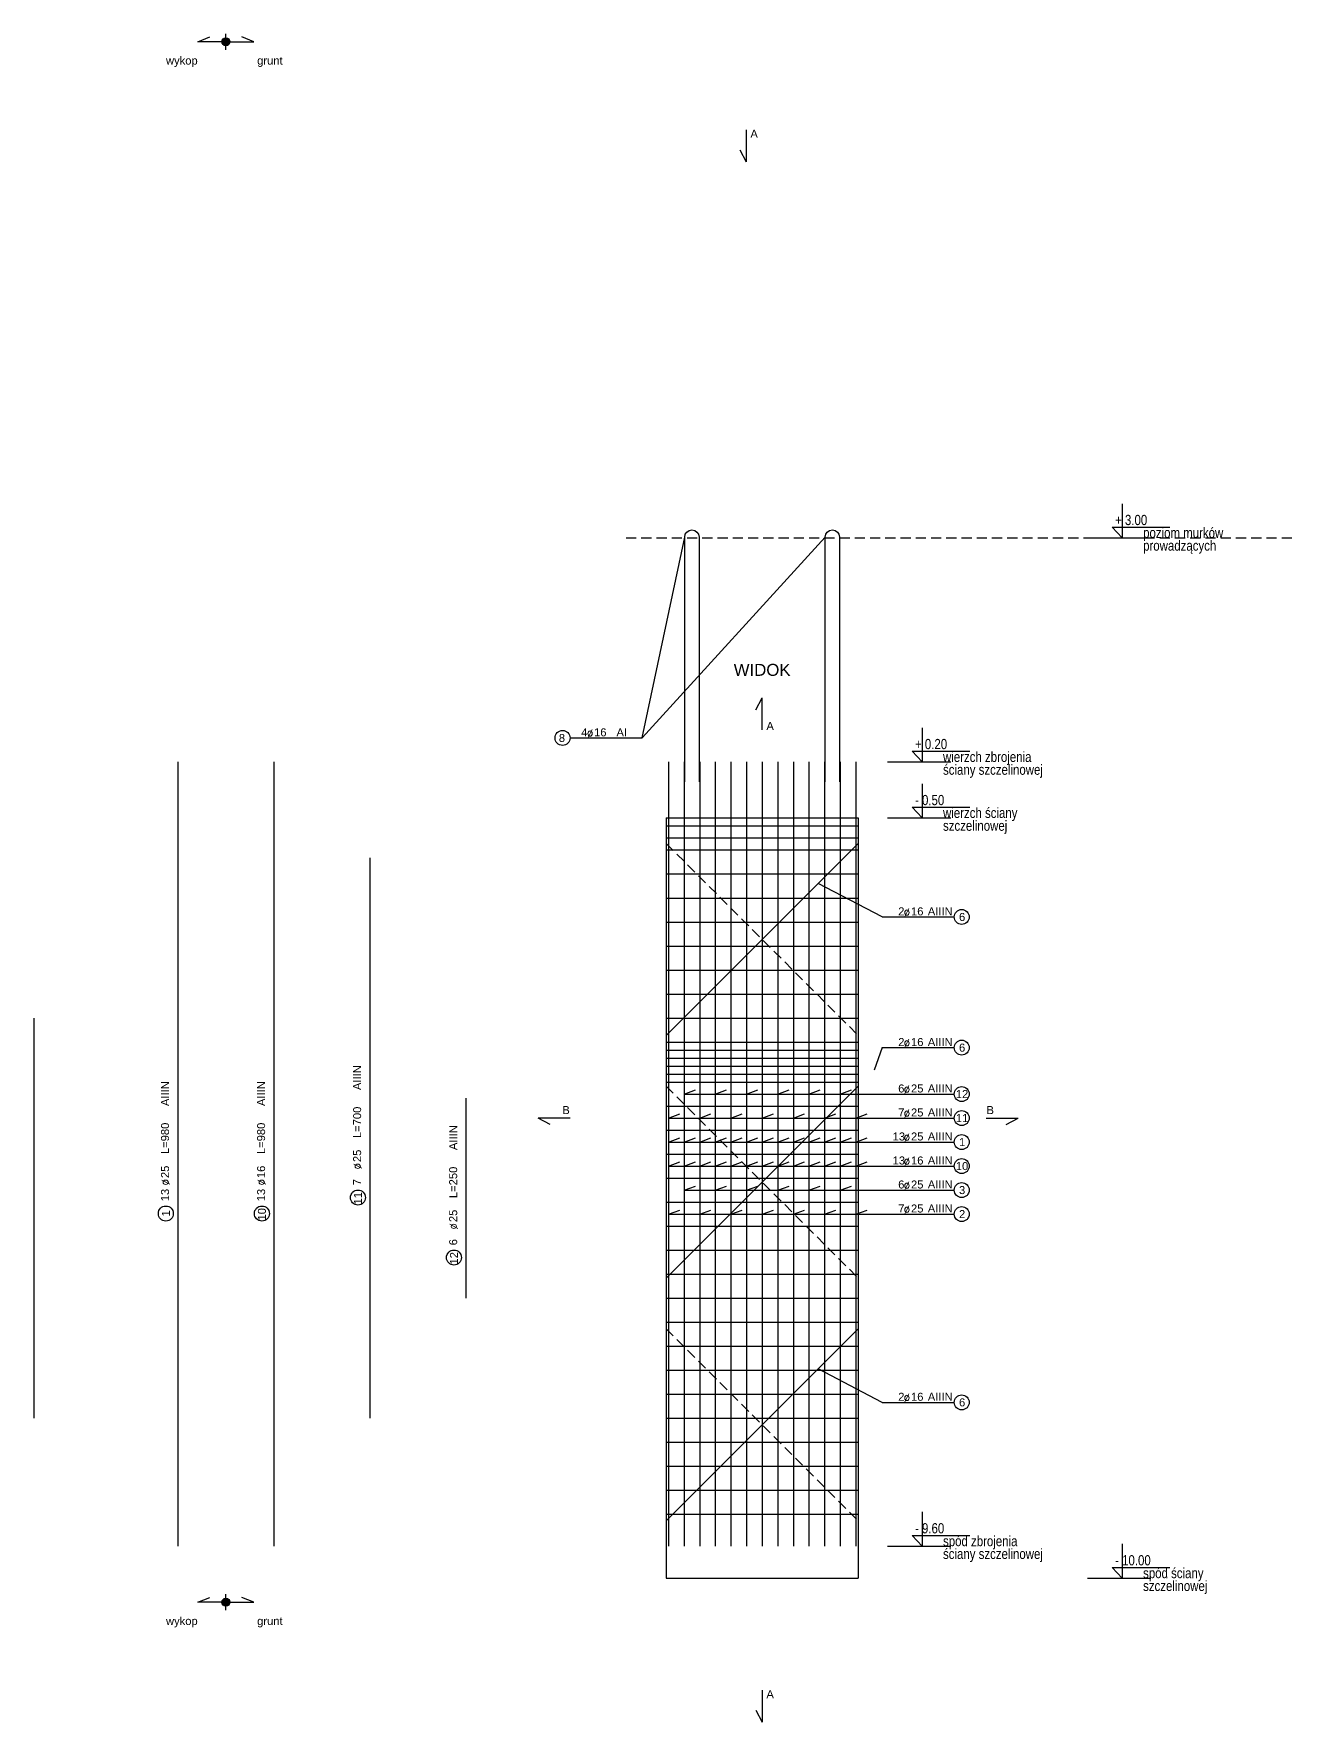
# Model space of a CAD drawing. Extents: x -5033 to 9347, y -16423 to -2430.
# Drawn here: x 2190 to 3759, y -16423 to -14313 of the extents above; entities that cross this region are included whole.
import ezdxf
from ezdxf.enums import TextEntityAlignment as Align

# ---------------------------------------------------------------- set-up
doc = ezdxf.new("R2010")
doc.units = 0
doc.header["$MEASUREMENT"] = 0
doc.linetypes.add('DASHED', pattern=[19.05, 12.7, -6.35])
for name, color, linetype in [('__SOL-KOTY_WYSOKOSCIOWE', 4, 'CONTINUOUS'), ('__SOL-OPISY', 4, 'CONTINUOUS'), ('__SOL-PRZERYWANA', 253, 'DASHED'), ('__SOL-WIDOK', 4, 'CONTINUOUS'), ('__SOL-ZBROJENIE', 3, 'CONTINUOUS')]:
    doc.layers.add(name, color=color, linetype=linetype)
doc.styles.add('ARIAL', font='arial.ttf', dxfattribs={"height": 2.5})
doc.styles.add('SIMPLEX', font='SIMPLEX.SHX', dxfattribs={"width": 0.8})
doc.styles.get("Standard").update_dxf_attribs({"font": 'arial.ttf'})

# ---------------------------------------------------------------- blocks, each defined once
blk = doc.blocks.new('OPIS_PRET_BEZ_LINII')
at = {"layer": '__SOL-OPISY'}
blk.add_circle((25.7, 0), 9.36, dxfattribs=at)
at = {"layer": '__SOL-OPISY', "style": 'SIMPLEX', "width": 0.9}
blk.add_text(' %%c ', height=10, dxfattribs=at).set_placement((64.7, -4.8), align=Align.CENTER)
at = {"layer": '__SOL-OPISY', "style": 'ARIAL', "width": 0.8}
blk.add_attdef('NUMER', text='', height=10, dxfattribs=at).set_placement((25.7, 0), align=Align.MIDDLE)
blk.add_attdef('ILOSC', text='', height=10, dxfattribs=at).set_placement((56.9, -5.1), align=Align.RIGHT)
for tag, p in [('SREDNICA', (71, -5.1)), ('DLUGOSC', (95.1, -5.2)), ('STAL', (144.7, -5.2))]:
    blk.add_attdef(tag, p, '', height=10, dxfattribs=at)
blk = doc.blocks.new('OPIS_PRAWY')
at = {"layer": '__SOL-OPISY'}
blk.add_line((0, 0), (90, 0), dxfattribs=at)
blk.add_circle((99.4, 0), 9.36, dxfattribs=at)
at = {"layer": '__SOL-OPISY', "style": 'SIMPLEX', "width": 0.9}
blk.add_text(' %%c ', height=10, dxfattribs=at).set_placement((20.9, 0.5))
at = {"layer": '__SOL-OPISY', "style": 'ARIAL', "width": 0.8}
blk.add_attdef('ILOSC', text='', height=10, dxfattribs=at).set_placement((27.1, 0.1), align=Align.RIGHT)
for tag, p in [('SREDNICA', (35.4, 0.1)), ('STAL', (58.4, 0.5))]:
    blk.add_attdef(tag, p, '', height=10, dxfattribs=at)
for tag, p in [('NUMER', (99.4, 0)), ('DLUGOSC', (52.8, -6.1))]:
    blk.add_attdef(tag, text='', height=10, dxfattribs=at).set_placement(p, align=Align.MIDDLE)
blk = doc.blocks.new('OPIS_LEWY')
at = {"layer": '__SOL-OPISY'}
blk.add_line((-90, 0), (0, 0), dxfattribs=at)
blk.add_circle((-99.4, 0), 9.36, dxfattribs=at)
at = {"layer": '__SOL-OPISY', "style": 'SIMPLEX', "width": 0.9}
blk.add_text(' %%c ', height=10, dxfattribs=at).set_placement((-75, 0.5))
at = {"layer": '__SOL-OPISY', "style": 'ARIAL', "width": 0.8}
for tag, p in [('NUMER', (-99.4, 0)), ('DLUGOSC', (-58.9, -6.6))]:
    blk.add_attdef(tag, text='', height=10, dxfattribs=at).set_placement(p, align=Align.MIDDLE)
blk.add_attdef('ILOSC', text='', height=10, dxfattribs=at).set_placement((-74, 0.1), align=Align.RIGHT)
for tag, p in [('SREDNICA', (-65.8, 0.1)), ('STAL', (-42.7, 0.3))]:
    blk.add_attdef(tag, p, '', height=10, dxfattribs=at)
blk = doc.blocks.new('KOTA')
at = {"layer": '__SOL-KOTY_WYSOKOSCIOWE'}
for p, q in [((0, 33.4), (0, 0)), ((-34, 0), (28, 0)), ((0, 0), (-9.9, 10.4)), ((-9.9, 10.4), (46.5, 10.4))]:
    blk.add_line(p, q, dxfattribs=at)
at = {"layer": '__SOL-KOTY_WYSOKOSCIOWE', "style": 'ARIAL', "width": 0.8}
blk.add_attdef('RZEDNA', (500.5, 15.9), '', height=10.4, dxfattribs=at)

msp = doc.modelspace()

# ---------------------------------------------------------------- hatches: boundary and pattern name
at = {"layer": '__SOL-OPISY'}
for points in [[(2435, -14323, 1), (2425, -14323, 1)], [(2435, -16273, 1), (2425, -16273, 1)]]:
    msp.add_hatch(color=256, dxfattribs=at).paths.add_polyline_path(points)

# ---------------------------------------------------------------- linework, layer by layer
for p, q in [((2395, -14323), (2410, -14317)), ((2430, -14323), (2395, -14323)), ((2430, -14333), (2430, -14313)), ((2430, -14323), (2465, -14323)), ((2465, -14323), (2450, -14317)), ((3080, -14433), (3080, -14473)), ((3072, -14458), (3080, -14473)), ((2950, -15193), (3003.25, -14942)), ((2950, -15193), (3178.75, -14942)), ((3092, -15158), (3100, -15143)), ((3100, -15183), (3100, -15143)), ((3250, -15416.7), (3170, -15374.7)), ((3250, -15580), (3240, -15608)), ((3002.5, -15638), (3016.6, -15632.9)), ((3041.5, -15638), (3055.6, -15632.9)), ((3080.5, -15638), (3094.6, -15632.9)), ((3119.5, -15638), (3133.6, -15632.9)), ((3158.5, -15638), (3172.6, -15632.9)), ((3197.5, -15638), (3211.6, -15632.9)), ((3002.5, -15638), (3250, -15638)), ((2860, -15668), (2820, -15668)), ((2835, -15676), (2820, -15668)), ((2983, -15668), (2997.1, -15662.9)), ((2983, -15668), (3250, -15668)), ((3022, -15668), (3036.1, -15662.9)), ((3061, -15668), (3075.1, -15662.9)), ((3100, -15668), (3114.1, -15662.9)), ((3139, -15668), (3153.1, -15662.9)), ((3178, -15668), (3192.1, -15662.9)), ((3217, -15668), (3231.1, -15662.9)), ((3380, -15668), (3420, -15668)), ((3405, -15676), (3420, -15668)), ((2983, -15698), (2997.1, -15692.9)), ((2983, -15698), (3250, -15698)), ((3002.5, -15698), (3016.6, -15692.9)), ((3022, -15698), (3036.1, -15692.9)), ((3041.5, -15698), (3055.6, -15692.9)), ((3061, -15698), (3075.1, -15692.9)), ((3080.5, -15698), (3094.6, -15692.9)), ((3100, -15698), (3114.1, -15692.9)), ((3119.5, -15698), (3133.6, -15692.9)), ((3139, -15698), (3153.1, -15692.9)), ((3158.5, -15698), (3172.6, -15692.9)), ((3178, -15698), (3192.1, -15692.9)), ((3197.5, -15698), (3211.6, -15692.9)), ((3217, -15698), (3231.1, -15692.9)), ((2983, -15728), (2997.1, -15722.9)), ((2983, -15728), (3250, -15728)), ((3002.5, -15728), (3016.6, -15722.9)), ((3022, -15728), (3036.1, -15722.9)), ((3041.5, -15728), (3055.6, -15722.9)), ((3061, -15728), (3075.1, -15722.9)), ((3080.5, -15728), (3094.6, -15722.9)), ((3100, -15728), (3114.1, -15722.9)), ((3119.5, -15728), (3133.6, -15722.9)), ((3139, -15728), (3153.1, -15722.9)), ((3158.5, -15728), (3172.6, -15722.9)), ((3178, -15728), (3192.1, -15722.9)), ((3197.5, -15728), (3211.6, -15722.9)), ((3217, -15728), (3231.1, -15722.9)), ((3002.5, -15758), (3016.6, -15752.9)), ((3002.5, -15758), (3250, -15758)), ((3041.5, -15758), (3055.6, -15752.9)), ((3080.5, -15758), (3094.6, -15752.9)), ((3119.5, -15758), (3133.6, -15752.9)), ((3158.5, -15758), (3172.6, -15752.9)), ((3197.5, -15758), (3211.6, -15752.9)), ((2983, -15788), (2997.1, -15782.9)), ((2983, -15788), (3250, -15788)), ((3022, -15788), (3036.1, -15782.9)), ((3061, -15788), (3075.1, -15782.9)), ((3100, -15788), (3114.1, -15782.9)), ((3139, -15788), (3153.1, -15782.9)), ((3178, -15788), (3192.1, -15782.9)), ((3217, -15788), (3231.1, -15782.9)), ((3250, -16023.3), (3170, -15981.3)), ((2395, -16273), (2410, -16267)), ((2430, -16283), (2430, -16263)), ((2465, -16273), (2450, -16267)), ((2430, -16273), (2395, -16273)), ((2430, -16273), (2465, -16273)), ((3100, -16383), (3100, -16423)), ((3092, -16408), (3100, -16423))]:
    msp.add_line(p, q, dxfattribs=at)
for centre in [(2430, -14323), (2430, -16273)]:
    msp.add_circle(centre, 5, dxfattribs=at)
at = {"layer": '__SOL-PRZERYWANA'}
msp.add_line((2930, -14943), (4280, -14943), dxfattribs=at)
for points in [[(2980, -15304.7), (2980, -15324.7), (3220, -15564.7), (3220, -15584.7)], [(2980, -15608), (2980, -15628), (3220, -15868), (3220, -15888)], [(2980, -15911.3), (2980, -15931.3), (3220, -16171.3), (3220, -16191.3)]]:
    msp.add_lwpolyline(points, dxfattribs=at)
at = {"layer": '__SOL-WIDOK'}
for p, q in [((2980, -15293), (2980, -16243)), ((2980, -15293), (3220, -15293)), ((3220, -15293), (3220, -16243)), ((2980, -16243), (3220, -16243))]:
    msp.add_line(p, q, dxfattribs=at)
at = {"layer": '__SOL-ZBROJENIE'}
for p, q in [((2370, -15223), (2370, -16203)), ((2490, -15223), (2490, -16203)), ((2983, -15223), (2983, -16203)), ((3002.5, -15223), (3002.5, -16203)), ((3022, -15223), (3022, -16203)), ((3041.5, -15223), (3041.5, -16203)), ((3061, -15223), (3061, -16203)), ((3080.5, -15223), (3080.5, -16203)), ((3100, -15223), (3100, -16203)), ((3119.5, -15223), (3119.5, -16203)), ((3139, -15223), (3139, -16203)), ((3158.5, -15223), (3158.5, -16203)), ((3178, -15223), (3178, -16203)), ((3197.5, -15223), (3197.5, -16203)), ((3217, -15223), (3217, -16203)), ((2980, -15303), (3220, -15303)), ((2980, -15318), (3220, -15318)), ((2980, -15333), (3220, -15333)), ((2610, -15343), (2610, -16043)), ((2980, -15363), (3220, -15363)), ((2980, -15393), (3220, -15393)), ((2980, -15423), (3220, -15423)), ((2980, -15453), (3220, -15453)), ((2980, -15483), (3220, -15483)), ((2980, -15513), (3220, -15513)), ((2190, -15543), (2190, -16043)), ((2980, -15543), (3220, -15543)), ((2980, -15573), (3220, -15573)), ((2980, -15583), (3220, -15583)), ((2980, -15593), (3220, -15593)), ((2980, -15603), (3220, -15603)), ((2980, -15613), (3220, -15613)), ((2980, -15623), (3220, -15623)), ((2730, -15643), (2730, -15893)), ((2980, -15653), (3220, -15653)), ((2980, -15683), (3220, -15683)), ((2980, -15713), (3220, -15713)), ((2980, -15743), (3220, -15743)), ((2980, -15773), (3220, -15773)), ((2980, -15803), (3220, -15803)), ((2980, -15833), (3220, -15833)), ((2980, -15863), (3220, -15863)), ((2980, -15893), (3220, -15893)), ((2980, -15923), (3220, -15923)), ((2980, -15953), (3220, -15953)), ((2980, -15983), (3220, -15983)), ((2980, -16013), (3220, -16013)), ((2980, -16043), (3220, -16043)), ((2980, -16073), (3220, -16073)), ((2980, -16103), (3220, -16103)), ((2980, -16133), (3220, -16133)), ((2980, -16163), (3220, -16163))]:
    msp.add_line(p, q, dxfattribs=at)
for points in [[(3003.25, -15247.9), (3003.25, -14942, -1), (3021.25, -14942), (3021.25, -15247.9)], [(3178.75, -15247.9), (3178.75, -14942, -1), (3196.75, -14942), (3196.75, -15247.9)]]:
    msp.add_lwpolyline(points, format="xyb", dxfattribs=at)
for points in [[(3220, -15304.7), (3220, -15324.7), (2980, -15564.7), (2980, -15584.7)], [(3220, -15608), (3220, -15628), (2980, -15868), (2980, -15888)], [(3220, -15911.3), (3220, -15931.3), (2980, -16171.3), (2980, -16191.3)]]:
    msp.add_lwpolyline(points, dxfattribs=at)

# ---------------------------------------------------------------- block references
at = {"layer": '__SOL-KOTY_WYSOKOSCIOWE'}
ref = msp.add_blockref('KOTA', (3550, -14943), dxfattribs=dict(at, xscale=1.28, yscale=1.28, zscale=1.28))
ref.add_attrib('RZEDNA', '+ 3.00', (3541, -14927), dxfattribs={"height": 12.8, "style": 'ARIAL', "width": 0.8})
ref.add_attrib('OPIS1', 'poziom murków', (3576, -14943), dxfattribs={"height": 12.8, "style": 'ARIAL', "width": 0.8})
ref.add_attrib('OPIS2', 'prowadzących', (3576, -14959), dxfattribs={"height": 12.8, "style": 'ARIAL', "width": 0.8})
ref = msp.add_blockref('KOTA', (3300, -15223), dxfattribs=dict(at, xscale=1.28, yscale=1.28, zscale=1.28))
ref.add_attrib('RZEDNA', '+ 0.20', (3291, -15207), dxfattribs={"height": 12.8, "style": 'ARIAL', "width": 0.8})
ref.add_attrib('OPIS1', 'wierzch zbrojenia', (3326, -15223), dxfattribs={"height": 12.8, "style": 'ARIAL', "width": 0.8})
ref.add_attrib('OPIS2', 'ściany szczelinowej', (3326, -15239), dxfattribs={"height": 12.8, "style": 'ARIAL', "width": 0.8})
ref = msp.add_blockref('KOTA', (3300, -15293), dxfattribs=dict(at, xscale=1.28, yscale=1.28, zscale=1.28))
ref.add_attrib('RZEDNA', '- 0.50', (3291, -15277), dxfattribs={"height": 12.8, "style": 'ARIAL', "width": 0.8})
ref.add_attrib('OPIS1', 'wierzch ściany', (3326, -15293), dxfattribs={"height": 12.8, "style": 'ARIAL', "width": 0.8})
ref.add_attrib('OPIS2', 'szczelinowej', (3326, -15309), dxfattribs={"height": 12.8, "style": 'ARIAL', "width": 0.8})
ref = msp.add_blockref('KOTA', (3300, -16203), dxfattribs=dict(at, xscale=1.28, yscale=1.28, zscale=1.28))
ref.add_attrib('RZEDNA', '- 9.60', (3291, -16187), dxfattribs={"height": 12.8, "style": 'ARIAL', "width": 0.8})
ref.add_attrib('OPIS1', 'spód zbrojenia', (3326, -16203), dxfattribs={"height": 12.8, "style": 'ARIAL', "width": 0.8})
ref.add_attrib('OPIS2', 'ściany szczelinowej', (3326, -16219), dxfattribs={"height": 12.8, "style": 'ARIAL', "width": 0.8})
ref = msp.add_blockref('KOTA', (3550, -16243), dxfattribs=dict(at, xscale=1.28, yscale=1.28, zscale=1.28))
ref.add_attrib('RZEDNA', '- 10.00', (3541, -16227), dxfattribs={"height": 12.8, "style": 'ARIAL', "width": 0.8})
ref.add_attrib('OPIS1', 'spód ściany', (3576, -16243), dxfattribs={"height": 12.8, "style": 'ARIAL', "width": 0.8})
ref.add_attrib('OPIS2', 'szczelinowej', (3576, -16259), dxfattribs={"height": 12.8, "style": 'ARIAL', "width": 0.8})
at = {"layer": '__SOL-OPISY'}
ref = msp.add_blockref('OPIS_LEWY', (2950, -15193), dxfattribs=at)
ref.add_attrib('ILOSC', '4', (2874, -15191), dxfattribs={"height": 10, "style": 'ARIAL'})
ref.add_attrib('SREDNICA', '16', (2890, -15191), dxfattribs={"height": 10, "style": 'ARIAL'})
ref.add_attrib('STAL', 'AI', (2918, -15191), dxfattribs={"height": 10, "style": 'ARIAL'})
ref.add_attrib('NUMER', '8', (2846, -15198), dxfattribs={"height": 10, "style": 'ARIAL'})
ref = msp.add_blockref('OPIS_PRAWY', (3250, -15416.7), dxfattribs=at)
ref.add_attrib('ILOSC', '2', (3270, -15414.7), dxfattribs={"height": 10, "style": 'ARIAL'})
ref.add_attrib('SREDNICA', '16', (3286, -15414.7), dxfattribs={"height": 10, "style": 'ARIAL'})
ref.add_attrib('STAL', 'AIIIN', (3307, -15414.7), dxfattribs={"height": 10, "style": 'ARIAL'})
ref.add_attrib('NUMER', '6', (3346, -15421.7), dxfattribs={"height": 10, "style": 'ARIAL'})
ref = msp.add_blockref('OPIS_PRAWY', (3250, -15580), dxfattribs=at)
ref.add_attrib('ILOSC', '2', (3270, -15578), dxfattribs={"height": 10, "style": 'ARIAL'})
ref.add_attrib('SREDNICA', '16', (3286, -15578), dxfattribs={"height": 10, "style": 'ARIAL'})
ref.add_attrib('STAL', 'AIIIN', (3307, -15578), dxfattribs={"height": 10, "style": 'ARIAL'})
ref.add_attrib('NUMER', '6', (3346, -15585), dxfattribs={"height": 10, "style": 'ARIAL'})
ref = msp.add_blockref('OPIS_PRET_BEZ_LINII', (2595, -15793), dxfattribs=dict(at, rotation=90))
ref.add_attrib('NUMER', '11', (2600, -15776), dxfattribs={"height": 10, "rotation": 90, "style": 'ARIAL'})
ref.add_attrib('ILOSC', '7', (2599, -15752), dxfattribs={"height": 10, "rotation": 90, "style": 'ARIAL'})
ref.add_attrib('SREDNICA', '25', (2599, -15723), dxfattribs={"height": 10, "rotation": 90, "style": 'ARIAL'})
ref.add_attrib('DLUGOSC', 'L=700', (2599, -15693), dxfattribs={"height": 10, "rotation": 90, "style": 'ARIAL'})
ref.add_attrib('STAL', 'AIIIN', (2599, -15633), dxfattribs={"height": 10, "rotation": 90, "style": 'ARIAL'})
ref = msp.add_blockref('OPIS_PRET_BEZ_LINII', (2355, -15813), dxfattribs=dict(at, rotation=90))
ref.add_attrib('NUMER', '1', (2360, -15791), dxfattribs={"height": 10, "rotation": 90, "style": 'ARIAL'})
ref.add_attrib('ILOSC', '13', (2359, -15772), dxfattribs={"height": 10, "rotation": 90, "style": 'ARIAL'})
ref.add_attrib('SREDNICA', '25', (2359, -15743), dxfattribs={"height": 10, "rotation": 90, "style": 'ARIAL'})
ref.add_attrib('DLUGOSC', 'L=980', (2359, -15713), dxfattribs={"height": 10, "rotation": 90, "style": 'ARIAL'})
ref.add_attrib('STAL', 'AIIIN', (2359, -15653), dxfattribs={"height": 10, "rotation": 90, "style": 'ARIAL'})
ref = msp.add_blockref('OPIS_PRET_BEZ_LINII', (2475, -15813), dxfattribs=dict(at, rotation=90))
ref.add_attrib('NUMER', '10', (2480, -15796), dxfattribs={"height": 10, "rotation": 90, "style": 'ARIAL'})
ref.add_attrib('ILOSC', '13', (2479, -15772), dxfattribs={"height": 10, "rotation": 90, "style": 'ARIAL'})
ref.add_attrib('SREDNICA', '16', (2479, -15743), dxfattribs={"height": 10, "rotation": 90, "style": 'ARIAL'})
ref.add_attrib('DLUGOSC', 'L=980', (2479, -15713), dxfattribs={"height": 10, "rotation": 90, "style": 'ARIAL'})
ref.add_attrib('STAL', 'AIIIN', (2479, -15653), dxfattribs={"height": 10, "rotation": 90, "style": 'ARIAL'})
ref = msp.add_blockref('OPIS_PRAWY', (3250, -15638), dxfattribs=at)
ref.add_attrib('ILOSC', '6', (3270, -15636), dxfattribs={"height": 10, "style": 'ARIAL'})
ref.add_attrib('SREDNICA', '25', (3286, -15636), dxfattribs={"height": 10, "style": 'ARIAL'})
ref.add_attrib('STAL', 'AIIIN', (3307, -15636), dxfattribs={"height": 10, "style": 'ARIAL'})
ref.add_attrib('NUMER', '12', (3342, -15643), dxfattribs={"height": 10, "style": 'ARIAL'})
ref = msp.add_blockref('OPIS_PRAWY', (3250, -15668), dxfattribs=at)
ref.add_attrib('ILOSC', '7', (3270, -15666), dxfattribs={"height": 10, "style": 'ARIAL'})
ref.add_attrib('SREDNICA', '25', (3286, -15666), dxfattribs={"height": 10, "style": 'ARIAL'})
ref.add_attrib('STAL', 'AIIIN', (3307, -15666), dxfattribs={"height": 10, "style": 'ARIAL'})
ref.add_attrib('NUMER', '11', (3342, -15673), dxfattribs={"height": 10, "style": 'ARIAL'})
ref = msp.add_blockref('OPIS_PRET_BEZ_LINII', (2715, -15868), dxfattribs=dict(at, rotation=90))
ref.add_attrib('NUMER', '12', (2720, -15851), dxfattribs={"height": 10, "rotation": 90, "style": 'ARIAL'})
ref.add_attrib('ILOSC', '6', (2719, -15827), dxfattribs={"height": 10, "rotation": 90, "style": 'ARIAL'})
ref.add_attrib('SREDNICA', '25', (2719, -15798), dxfattribs={"height": 10, "rotation": 90, "style": 'ARIAL'})
ref.add_attrib('DLUGOSC', 'L=250', (2719, -15768), dxfattribs={"height": 10, "rotation": 90, "style": 'ARIAL'})
ref.add_attrib('STAL', 'AIIIN', (2719, -15708), dxfattribs={"height": 10, "rotation": 90, "style": 'ARIAL'})
ref = msp.add_blockref('OPIS_PRAWY', (3250, -15698), dxfattribs=at)
ref.add_attrib('ILOSC', '13', (3263, -15696), dxfattribs={"height": 10, "style": 'ARIAL'})
ref.add_attrib('SREDNICA', '25', (3286, -15696), dxfattribs={"height": 10, "style": 'ARIAL'})
ref.add_attrib('STAL', 'AIIIN', (3307, -15696), dxfattribs={"height": 10, "style": 'ARIAL'})
ref.add_attrib('NUMER', '1', (3346, -15703), dxfattribs={"height": 10, "style": 'ARIAL'})
ref = msp.add_blockref('OPIS_PRAWY', (3250, -15728), dxfattribs=at)
ref.add_attrib('ILOSC', '13', (3263, -15726), dxfattribs={"height": 10, "style": 'ARIAL'})
ref.add_attrib('SREDNICA', '16', (3286, -15726), dxfattribs={"height": 10, "style": 'ARIAL'})
ref.add_attrib('STAL', 'AIIIN', (3307, -15726), dxfattribs={"height": 10, "style": 'ARIAL'})
ref.add_attrib('NUMER', '10', (3342, -15733), dxfattribs={"height": 10, "style": 'ARIAL'})
ref = msp.add_blockref('OPIS_PRAWY', (3250, -15758), dxfattribs=at)
ref.add_attrib('ILOSC', '6', (3270, -15756), dxfattribs={"height": 10, "style": 'ARIAL'})
ref.add_attrib('SREDNICA', '25', (3286, -15756), dxfattribs={"height": 10, "style": 'ARIAL'})
ref.add_attrib('STAL', 'AIIIN', (3307, -15756), dxfattribs={"height": 10, "style": 'ARIAL'})
ref.add_attrib('NUMER', '3', (3346, -15763), dxfattribs={"height": 10, "style": 'ARIAL'})
ref = msp.add_blockref('OPIS_PRAWY', (3250, -15788), dxfattribs=at)
ref.add_attrib('ILOSC', '7', (3270, -15786), dxfattribs={"height": 10, "style": 'ARIAL'})
ref.add_attrib('SREDNICA', '25', (3286, -15786), dxfattribs={"height": 10, "style": 'ARIAL'})
ref.add_attrib('STAL', 'AIIIN', (3307, -15786), dxfattribs={"height": 10, "style": 'ARIAL'})
ref.add_attrib('NUMER', '2', (3346, -15793), dxfattribs={"height": 10, "style": 'ARIAL'})
ref = msp.add_blockref('OPIS_PRAWY', (3250, -16023.3), dxfattribs=at)
ref.add_attrib('ILOSC', '2', (3270, -16021.3), dxfattribs={"height": 10, "style": 'ARIAL'})
ref.add_attrib('SREDNICA', '16', (3286, -16021.3), dxfattribs={"height": 10, "style": 'ARIAL'})
ref.add_attrib('STAL', 'AIIIN', (3307, -16021.3), dxfattribs={"height": 10, "style": 'ARIAL'})
ref.add_attrib('NUMER', '6', (3346, -16028.3), dxfattribs={"height": 10, "style": 'ARIAL'})

# ---------------------------------------------------------------- texts
at = {"layer": '__SOL-OPISY', "width": 2500, "attachment_point": 5}
for s, insert, char_height in [('wykop\\P', (2375, -14348), 10), ('grunt\\P', (2485, -14348), 10), ('A\\P', (3090, -14438), 10), ('\\P\\PWIDOK\\P', (3100, -15083), 15), ('A\\P', (3110, -15178), 10), ('B\\P', (2855, -15658), 10), ('B\\P', (3385, -15658), 10), ('wykop\\P', (2375, -16298), 10), ('grunt\\P', (2485, -16298), 10), ('A\\P', (3110, -16388), 10)]:
    msp.add_mtext(s, dxfattribs=dict(at, insert=insert, char_height=char_height))

doc.saveas('drawing.dxf')
